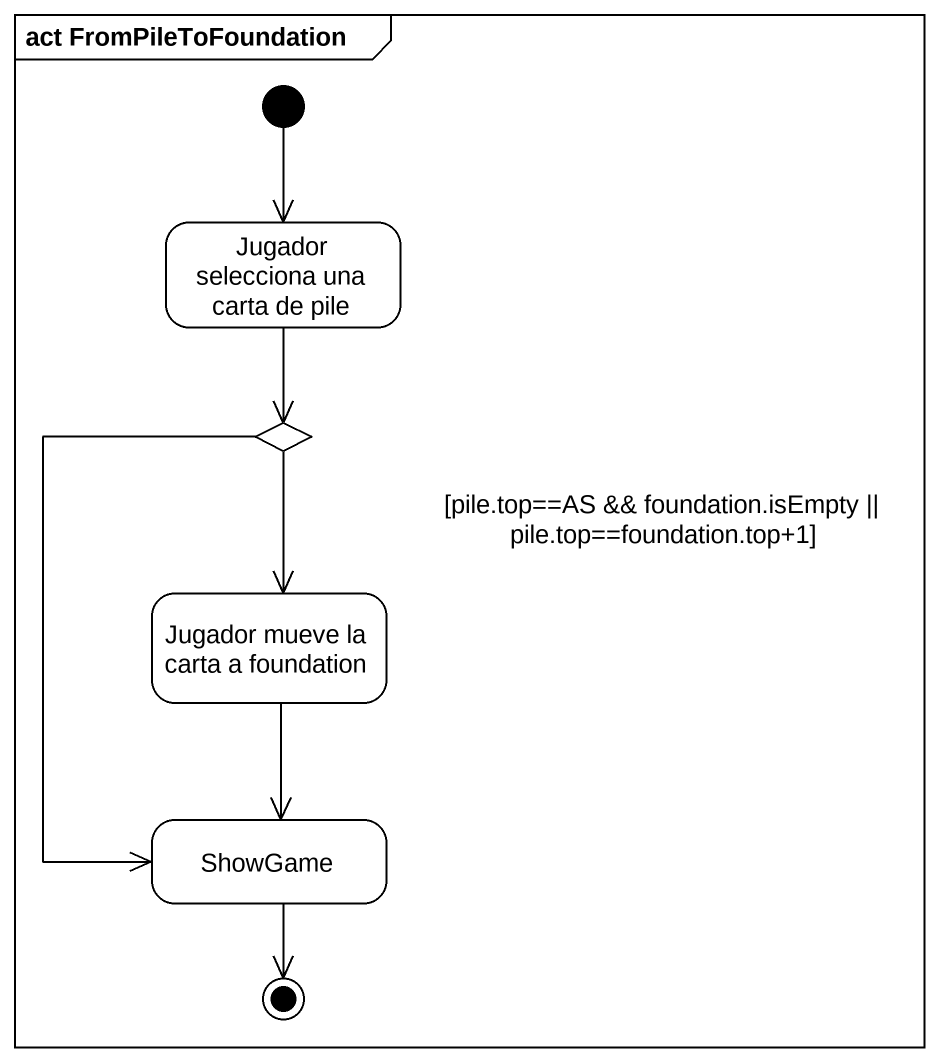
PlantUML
@startuml
mainframe act FromPileToFoundation
hide empty description
state "Jugador selecciona una carta de pile" as Jugador_selecciona_una
state choice1 <<choice>>
state "Jugador mueve la carta a foundation" as Jugador_mueve_la_carta_a
state ShowGame
[*] --> Jugador_selecciona_una
Jugador_selecciona_una --> choice1
choice1 --> Jugador_mueve_la_carta_a : [pile.top==AS && foundation.isEmpty || pile.top==foundation.top+1]
choice1 --> ShowGame
Jugador_mueve_la_carta_a --> ShowGame
ShowGame --> [*]
@enduml
